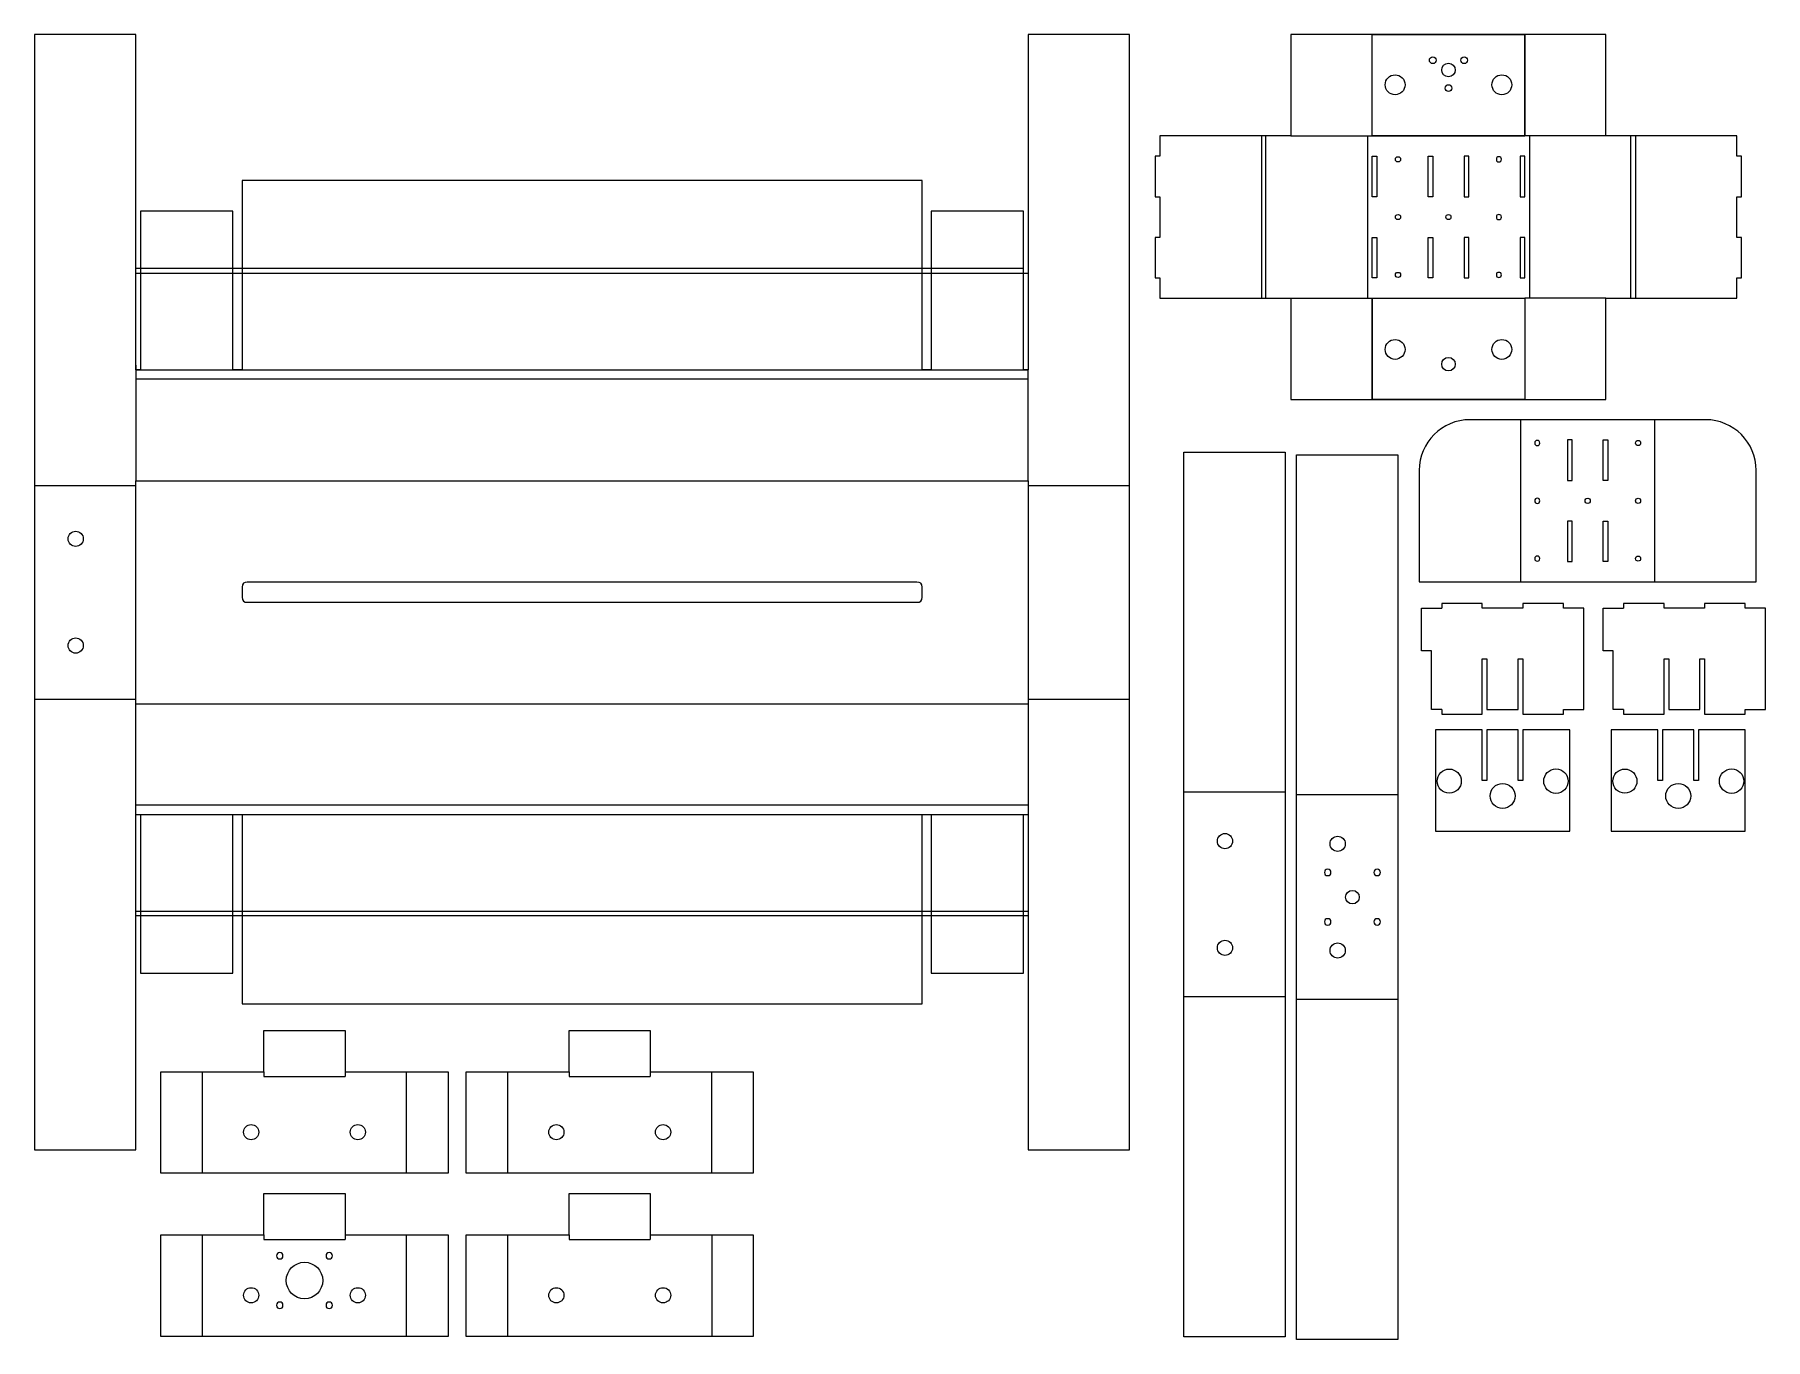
# Model space of a CAD drawing. Header units: millimetres. Extents: x -3740 to 1472, y -3901 to 3077.
# Drawn here: x 388 to 1472, y -11 to 806 of the extents above; entities that cross this region are included whole.
import ezdxf

# ---------------------------------------------------------------- set-up
doc = ezdxf.new("R2010")
doc.units = ezdxf.units.MM
doc.layers.get('0').update_dxf_attribs({"true_color": 0xe7f0ff})
doc.layers.add('DEFAULT', color=7, linetype='Continuous')

msp = doc.modelspace()

# ---------------------------------------------------------------- linework, layer by layer
for points in [[(1225.518, 806.031), (1321.276, 806.031), (1321.276, 742.531), (1225.518, 742.531)], [(1225.518, 640.931), (1321.276, 640.931), (1321.276, 577.431), (1225.518, 577.431)]]:
    msp.add_lwpolyline(points, close=True)
at = {"layer": 'DEFAULT', "color": 1}
for points in [[(1225.518, 742.531), (1225.518, 806.031)], [(1321.276, 742.531), (1321.276, 806.031)], [(1156.176, 742.531), (1156.176, 640.931)], [(1159.097, 640.931), (1159.097, 742.531)], [(1222.597, 742.531), (1222.597, 640.931)], [(1222.597, 742.531), (1261.943, 742.531)], [(1261.943, 742.531), (1321.276, 742.531)], [(1324.197, 742.531), (1324.197, 640.931)], [(1387.697, 640.931), (1387.697, 742.531)], [(1390.618, 742.531), (1390.618, 640.931)], [(1007.115, 659.473), (451.236, 659.473)], [(451.236, 656.552), (1010.036, 656.552)], [(1222.597, 640.931), (1261.943, 640.931)], [(1225.518, 640.931), (1225.518, 577.431)], [(1261.943, 640.931), (1321.276, 640.931)], [(1321.276, 640.931), (1321.276, 577.431)], [(451.236, 595.973), (1010.036, 595.973)], [(1010.036, 590.131), (451.236, 590.131)], [(1318.585, 564.82), (1318.585, 463.219)], [(1402.659, 463.219), (1402.659, 564.82)], [(387.736, 523.71), (451.236, 523.71)], [(451.236, 526.631), (1010.036, 526.631)], [(451.236, 386.931), (451.236, 526.631)], [(1010.036, 526.631), (1010.036, 386.931)], [(1010.036, 523.71), (1073.536, 523.71)], [(387.736, 389.852), (451.236, 389.852)], [(451.236, 386.931), (1010.036, 386.931)], [(1010.036, 389.852), (1073.536, 389.852)], [(1171.171, 331.45), (1107.671, 331.45)], [(1241.765, 329.761), (1178.265, 329.761)], [(1010.036, 323.43), (451.236, 323.43)], [(451.236, 317.588), (1010.036, 317.588)], [(451.236, 257.009), (1010.036, 257.009)], [(1010.036, 254.088), (451.236, 254.088)], [(1107.671, 203.434), (1171.171, 203.434)], [(1241.765, 201.745), (1178.265, 201.745)], [(492.775, 156.348), (492.775, 92.848)], [(531.384, 153.427), (582.184, 153.427)], [(620.792, 92.848), (620.792, 156.348)], [(683.974, 156.348), (683.974, 92.848)], [(722.582, 153.426), (773.382, 153.426)], [(811.99, 92.848), (811.99, 156.348)], [(492.776, 54.15), (492.776, -9.35)], [(531.384, 51.229), (582.184, 51.229)], [(620.792, -9.35), (620.792, 54.15)], [(683.975, 54.15), (683.975, -9.35)], [(722.583, 51.23), (773.382, 51.23)], [(811.99, 54.15), (811.99, -9.35)]]:
    msp.add_lwpolyline(points, dxfattribs=at)
at = {"layer": 'DEFAULT', "color": 5}
for points in [[(1174.718, 742.531), (1225.518, 742.531)], [(1372.076, 742.531), (1321.276, 742.531)], [(1225.518, 729.831), (1228.439, 729.831)], [(1225.518, 704.431), (1225.518, 729.831)], [(1228.439, 729.831), (1228.439, 704.431)], [(1260.697, 729.831), (1263.618, 729.831)], [(1260.697, 704.431), (1260.697, 729.831)], [(1263.618, 729.831), (1263.618, 704.431)], [(1283.176, 729.831), (1283.176, 704.431)], [(1286.097, 729.831), (1283.176, 729.831)], [(1286.097, 704.431), (1286.097, 729.831)], [(1318.356, 729.831), (1318.356, 704.431)], [(1318.356, 729.831), (1318.356, 704.431)], [(1321.276, 729.831), (1318.356, 729.831)], [(1321.276, 704.431), (1321.276, 729.831)], [(1228.439, 704.431), (1225.518, 704.431)], [(1263.618, 704.431), (1260.697, 704.431)], [(1283.176, 704.431), (1286.097, 704.431)], [(1318.356, 704.431), (1321.276, 704.431)], [(1225.518, 679.031), (1228.439, 679.031)], [(1225.518, 653.631), (1225.518, 679.031)], [(1228.439, 679.031), (1228.439, 653.631)], [(1260.697, 679.031), (1263.618, 679.031)], [(1260.697, 653.631), (1260.697, 679.031)], [(1263.618, 679.031), (1263.618, 653.631)], [(1283.176, 679.031), (1283.176, 653.631)], [(1286.097, 679.031), (1283.176, 679.031)], [(1286.097, 653.631), (1286.097, 679.031)], [(1318.356, 679.031), (1318.356, 653.631)], [(1321.276, 679.031), (1318.356, 679.031)], [(1321.276, 653.631), (1321.276, 679.031)], [(1228.439, 653.631), (1225.518, 653.631)], [(1263.618, 653.631), (1260.697, 653.631)], [(1283.176, 653.631), (1286.097, 653.631)], [(1318.356, 653.631), (1321.276, 653.631)], [(1174.718, 640.931), (1225.518, 640.931)], [(1372.076, 640.931), (1321.276, 640.931)], [(451.236, 598.894), (451.236, 595.973)], [(451.236, 595.973), (451.236, 526.631)], [(1010.036, 526.631), (1010.036, 595.973)], [(1318.585, 564.82), (1286.835, 564.82)], [(1402.659, 564.82), (1318.585, 564.82)], [(1434.409, 564.82), (1402.659, 564.82)], [(1107.671, 331.45), (1107.671, 544.43), (1171.171, 544.43)], [(1171.171, 544.43), (1171.171, 331.45)], [(1178.265, 329.761), (1178.265, 542.74), (1241.765, 542.74)], [(1241.765, 542.74), (1241.765, 329.761)], [(1350.843, 552.12), (1347.922, 552.12)], [(1347.922, 552.12), (1347.922, 526.72)], [(1350.843, 526.72), (1350.843, 552.12)], [(1370.401, 552.12), (1373.322, 552.12)], [(1370.401, 526.72), (1370.401, 552.12)], [(1373.322, 552.12), (1373.322, 526.72)], [(1255.085, 533.07), (1255.085, 463.219)], [(1466.159, 463.219), (1466.159, 533.07)], [(1347.922, 526.72), (1350.843, 526.72)], [(1373.322, 526.72), (1370.401, 526.72)], [(1350.843, 501.319), (1347.922, 501.319)], [(1347.922, 501.319), (1347.922, 475.919)], [(1350.843, 475.919), (1350.843, 501.319)], [(1370.401, 501.319), (1373.322, 501.319)], [(1370.401, 475.919), (1370.401, 501.319)], [(1373.322, 501.319), (1373.322, 475.919)], [(1347.922, 475.919), (1350.843, 475.919)], [(1373.322, 475.919), (1370.401, 475.919)], [(517.657, 459.956), (517.657, 453.606)], [(940.287, 463.131), (520.985, 463.131)], [(943.615, 453.606), (943.615, 459.956)], [(1255.085, 463.219), (1466.159, 463.219)], [(520.985, 450.431), (940.287, 450.431)], [(1256.51, 420.005), (1256.51, 446.706)], [(1256.51, 446.706), (1269.21, 446.706)], [(1269.21, 449.626), (1269.21, 446.706)], [(1294.61, 449.626), (1269.21, 449.626)], [(1294.61, 446.706), (1294.61, 449.626)], [(1320.01, 446.706), (1294.61, 446.706)], [(1320.01, 449.626), (1320.01, 446.706)], [(1345.41, 449.626), (1320.01, 449.626)], [(1345.41, 446.706), (1345.41, 449.626)], [(1358.11, 446.706), (1345.41, 446.706)], [(1358.11, 383.206), (1358.11, 446.706)], [(1370.323, 420.005), (1370.323, 446.706)], [(1370.323, 446.706), (1383.023, 446.706)], [(1383.023, 449.626), (1383.023, 446.706)], [(1408.423, 449.626), (1383.023, 449.626)], [(1408.423, 446.706), (1408.423, 449.626)], [(1433.823, 446.706), (1408.423, 446.706)], [(1433.823, 449.626), (1433.823, 446.706)], [(1459.223, 449.626), (1433.823, 449.626)], [(1459.223, 446.706), (1459.223, 449.626)], [(1471.923, 446.706), (1459.223, 446.706)], [(1471.923, 383.206), (1471.923, 446.706)], [(1262.86, 383.206), (1262.86, 420.005), (1256.51, 420.005)], [(1294.61, 383.206), (1294.61, 414.956)], [(1294.61, 414.956), (1297.531, 414.956)], [(1297.531, 414.956), (1297.531, 383.206)], [(1317.088, 414.956), (1320.01, 414.956)], [(1317.088, 383.206), (1317.088, 414.956)], [(1320.01, 414.956), (1320.01, 383.206)], [(1376.673, 383.206), (1376.673, 420.005), (1370.323, 420.005)], [(1408.423, 383.206), (1408.423, 414.956)], [(1408.423, 414.956), (1411.345, 414.956)], [(1411.345, 414.956), (1411.345, 383.206)], [(1430.903, 414.956), (1433.823, 414.956)], [(1430.903, 383.206), (1430.903, 414.956)], [(1433.823, 414.956), (1433.823, 383.206)], [(451.236, 317.588), (451.236, 386.931)], [(1010.036, 386.931), (1010.036, 317.588)], [(1269.21, 383.206), (1262.86, 383.206)], [(1269.21, 383.206), (1269.21, 380.285)], [(1269.21, 380.285), (1294.61, 380.285)], [(1294.61, 380.285), (1294.61, 383.206)], [(1297.531, 383.206), (1317.088, 383.206)], [(1320.01, 383.206), (1320.01, 380.285)], [(1320.01, 380.285), (1345.41, 380.285)], [(1345.41, 383.206), (1358.11, 383.206)], [(1345.41, 380.285), (1345.41, 383.206)], [(1383.023, 383.206), (1376.673, 383.206)], [(1383.023, 383.206), (1383.023, 380.285)], [(1383.023, 380.285), (1408.423, 380.285)], [(1408.423, 380.285), (1408.423, 383.206)], [(1411.345, 383.206), (1430.903, 383.206)], [(1433.823, 383.206), (1433.823, 380.285)], [(1433.823, 380.285), (1459.223, 380.285)], [(1459.223, 383.206), (1471.923, 383.206)], [(1459.223, 380.285), (1459.223, 383.206)], [(1107.671, 203.434), (1107.671, 331.45)], [(1171.171, 331.45), (1171.171, 203.434)], [(1178.265, 201.745), (1178.265, 329.761)], [(1241.765, 329.761), (1241.765, 201.745)], [(1171.171, -9.545), (1107.671, -9.545), (1107.671, 203.434)], [(1171.171, 203.434), (1171.171, -9.545)], [(1241.765, -11.234), (1178.265, -11.234), (1178.265, 201.745)], [(1241.765, 201.745), (1241.765, -11.234)], [(531.384, 156.348), (531.384, 182.256), (582.184, 182.256)], [(582.184, 182.256), (582.184, 156.348)], [(722.582, 156.348), (722.582, 182.256), (773.382, 182.256)], [(773.382, 182.256), (773.382, 156.348)], [(466.868, 156.348), (492.775, 156.348)], [(492.775, 92.848), (466.868, 92.848), (466.868, 156.348)], [(492.775, 156.348), (531.384, 156.348)], [(531.384, 156.348), (531.384, 153.427)], [(582.184, 156.348), (582.184, 153.427)], [(582.184, 156.348), (620.792, 156.348)], [(646.699, 156.348), (646.699, 92.848), (620.792, 92.848)], [(620.792, 156.348), (646.699, 156.348)], [(658.066, 156.348), (683.974, 156.348)], [(683.974, 92.848), (658.066, 92.848), (658.066, 156.348)], [(683.974, 156.348), (722.582, 156.348)], [(722.582, 156.348), (722.582, 153.426)], [(773.382, 156.348), (773.382, 153.426)], [(773.382, 156.348), (811.99, 156.348)], [(837.898, 156.348), (837.898, 92.848), (811.99, 92.848)], [(811.99, 156.348), (837.898, 156.348)], [(620.792, 92.848), (492.775, 92.848)], [(811.99, 92.848), (683.974, 92.848)], [(531.384, 54.15), (531.384, 80.058), (582.184, 80.058)], [(582.184, 80.058), (582.184, 54.15)], [(722.583, 54.15), (722.583, 80.058), (773.382, 80.058)], [(773.382, 80.058), (773.382, 54.15)], [(466.868, 54.15), (492.776, 54.15)], [(492.776, -9.35), (466.868, -9.35), (466.868, 54.15)], [(492.776, 54.15), (531.384, 54.15)], [(531.384, 54.15), (531.384, 51.229)], [(582.184, 54.15), (582.184, 51.229)], [(582.184, 54.15), (620.792, 54.15)], [(646.7, 54.15), (646.7, -9.35), (620.792, -9.35)], [(620.792, 54.15), (646.7, 54.15)], [(658.067, 54.15), (683.975, 54.15)], [(683.975, -9.35), (658.067, -9.35), (658.067, 54.15)], [(683.975, 54.15), (722.583, 54.15)], [(722.583, 54.15), (722.583, 51.23)], [(773.382, 54.15), (773.382, 51.23)], [(773.382, 54.15), (811.99, 54.15)], [(837.898, 54.15), (837.898, -9.35), (811.99, -9.35)], [(811.99, 54.15), (837.898, 54.15)], [(620.792, -9.35), (492.776, -9.35)], [(811.99, -9.35), (683.975, -9.35)]]:
    msp.add_lwpolyline(points, dxfattribs=at)
for points, knots in [([(949.457, 218.147), (949.457, 251.294), (949.457, 284.441), (949.457, 317.588), (947.51, 317.588), (945.563, 317.588), (943.615, 317.588), (943.615, 278.007), (943.615, 238.425), (943.615, 198.843), (801.629, 198.843), (659.643, 198.843), (517.657, 198.843), (517.657, 238.425), (517.657, 278.007), (517.657, 317.588), (515.71, 317.588), (513.762, 317.588), (511.815, 317.588), (511.815, 284.441), (511.815, 251.294), (511.815, 218.147), (492.596, 218.147), (473.376, 218.147), (454.157, 218.147), (454.157, 251.294), (454.157, 284.441), (454.157, 317.588), (453.183, 317.588), (452.21, 317.588), (451.236, 317.588), (451.236, 247.569), (451.236, 177.55), (451.236, 107.53), (430.069, 107.53), (408.902, 107.53), (387.736, 107.53), (387.736, 200.664), (387.736, 293.797), (387.736, 386.931), (387.736, 433.497), (387.736, 480.064), (387.736, 526.631), (387.736, 619.764), (387.736, 712.897), (387.736, 806.031), (408.902, 806.031), (430.069, 806.031), (451.236, 806.031), (451.236, 736.011), (451.236, 665.992), (451.236, 595.973), (452.21, 595.973), (453.183, 595.973), (454.157, 595.973), (454.157, 629.12), (454.157, 662.267), (454.157, 695.414), (473.376, 695.414), (492.596, 695.414), (511.815, 695.414), (511.815, 662.267), (511.815, 629.12), (511.815, 595.973), (513.762, 595.973), (515.71, 595.973), (517.657, 595.973), (517.657, 635.554), (517.657, 675.136), (517.657, 714.718), (659.643, 714.718), (801.629, 714.718), (943.615, 714.718), (943.615, 675.136), (943.615, 635.554), (943.615, 595.973), (945.563, 595.973), (947.51, 595.973), (949.457, 595.973), (949.457, 629.12), (949.457, 662.267), (949.457, 695.414), (968.677, 695.414), (987.896, 695.414), (1007.115, 695.414), (1007.115, 662.267), (1007.115, 629.12), (1007.115, 595.973), (1008.089, 595.973), (1009.063, 595.973), (1010.036, 595.973), (1010.036, 665.992), (1010.036, 736.011), (1010.036, 806.031), (1031.203, 806.031), (1052.369, 806.031), (1073.536, 806.031), (1073.536, 712.897), (1073.536, 619.764), (1073.536, 526.631), (1073.536, 480.064), (1073.536, 433.497), (1073.536, 386.931), (1073.536, 293.797), (1073.536, 200.664), (1073.536, 107.53), (1052.369, 107.53), (1031.203, 107.53), (1010.036, 107.53), (1010.036, 177.55), (1010.036, 247.569), (1010.036, 317.588), (1009.063, 317.588), (1008.089, 317.588), (1007.115, 317.588), (1007.115, 284.441), (1007.115, 251.294), (1007.115, 218.147), (987.896, 218.147), (968.677, 218.147), (949.457, 218.147)], [0, 0, 0, 0, 1, 1, 1, 2, 2, 2, 3, 3, 3, 4, 4, 4, 5, 5, 5, 6, 6, 6, 7, 7, 7, 8, 8, 8, 9, 9, 9, 10, 10, 10, 11, 11, 11, 12, 12, 12, 13, 13, 13, 14, 14, 14, 15, 15, 15, 16, 16, 16, 17, 17, 17, 18, 18, 18, 19, 19, 19, 20, 20, 20, 21, 21, 21, 22, 22, 22, 23, 23, 23, 24, 24, 24, 25, 25, 25, 26, 26, 26, 27, 27, 27, 28, 28, 28, 29, 29, 29, 30, 30, 30, 31, 31, 31, 32, 32, 32, 33, 33, 33, 34, 34, 34, 35, 35, 35, 36, 36, 36, 37, 37, 37, 38, 38, 38, 39, 39, 39, 40, 40, 40, 40]), ([(1174.718, 806.031), (1191.652, 806.031), (1208.585, 806.031), (1225.518, 806.031), (1257.437, 806.031), (1289.357, 806.031), (1321.276, 806.031), (1338.21, 806.031), (1355.143, 806.031), (1372.076, 806.031), (1372.076, 784.864), (1372.076, 763.697), (1372.076, 742.531), (1377.283, 742.531), (1382.49, 742.531), (1387.697, 742.531), (1388.671, 742.531), (1389.645, 742.531), (1390.618, 742.531), (1411.785, 742.531), (1432.952, 742.531), (1454.119, 742.531), (1454.119, 738.297), (1454.119, 734.064), (1454.119, 729.831), (1455.092, 729.831), (1456.066, 729.831), (1457.039, 729.831), (1457.039, 721.364), (1457.039, 712.897), (1457.039, 704.431), (1456.066, 704.431), (1455.092, 704.431), (1454.119, 704.431), (1454.119, 695.964), (1454.119, 687.497), (1454.119, 679.031), (1455.092, 679.031), (1456.066, 679.031), (1457.039, 679.031), (1457.039, 670.564), (1457.039, 662.097), (1457.039, 653.631), (1456.066, 653.631), (1455.092, 653.631), (1454.119, 653.631), (1454.119, 649.397), (1454.119, 645.164), (1454.119, 640.931), (1432.952, 640.931), (1411.785, 640.931), (1390.618, 640.931), (1389.645, 640.931), (1388.671, 640.931), (1387.697, 640.931), (1382.49, 640.931), (1377.283, 640.931), (1372.076, 640.931), (1372.076, 619.764), (1372.076, 598.598), (1372.076, 577.431), (1308.237, 577.431), (1244.399, 577.431), (1180.56, 577.431), (1178.613, 577.431), (1176.665, 577.431), (1174.718, 577.431), (1174.718, 598.598), (1174.718, 619.764), (1174.718, 640.931), (1169.511, 640.931), (1164.304, 640.931), (1159.097, 640.931), (1158.123, 640.931), (1157.15, 640.931), (1156.176, 640.931), (1135.009, 640.931), (1113.843, 640.931), (1092.676, 640.931), (1092.676, 645.164), (1092.676, 649.397), (1092.676, 653.631), (1091.702, 653.631), (1090.729, 653.631), (1089.755, 653.631), (1089.755, 662.097), (1089.755, 670.564), (1089.755, 679.031), (1090.729, 679.031), (1091.702, 679.031), (1092.676, 679.031), (1092.676, 687.497), (1092.676, 695.964), (1092.676, 704.431), (1091.702, 704.431), (1090.729, 704.431), (1089.755, 704.431), (1089.755, 712.897), (1089.755, 721.364), (1089.755, 729.831), (1090.729, 729.831), (1091.702, 729.831), (1092.676, 729.831), (1092.676, 734.064), (1092.676, 738.297), (1092.676, 742.531), (1113.843, 742.531), (1135.009, 742.531), (1156.176, 742.531), (1157.15, 742.531), (1158.123, 742.531), (1159.097, 742.531), (1164.304, 742.531), (1169.511, 742.531), (1174.718, 742.531), (1174.718, 763.697), (1174.718, 784.864), (1174.718, 806.031)], [0, 0, 0, 0, 1, 1, 1, 2, 2, 2, 3, 3, 3, 4, 4, 4, 5, 5, 5, 6, 6, 6, 7, 7, 7, 8, 8, 8, 9, 9, 9, 10, 10, 10, 11, 11, 11, 12, 12, 12, 13, 13, 13, 14, 14, 14, 15, 15, 15, 16, 16, 16, 17, 17, 17, 18, 18, 18, 19, 19, 19, 20, 20, 20, 21, 21, 21, 22, 22, 22, 23, 23, 23, 24, 24, 24, 25, 25, 25, 26, 26, 26, 27, 27, 27, 28, 28, 28, 29, 29, 29, 30, 30, 30, 31, 31, 31, 32, 32, 32, 33, 33, 33, 34, 34, 34, 35, 35, 35, 36, 36, 36, 37, 37, 37, 38, 38, 38, 39, 39, 39, 39]), ([(1261.453, 789.97), (1261.453, 788.812), (1262.391, 787.874), (1263.549, 787.874), (1264.706, 787.874), (1265.644, 788.812), (1265.644, 789.97), (1265.644, 791.127), (1264.706, 792.065), (1263.549, 792.065), (1262.391, 792.065), (1261.453, 791.127), (1261.453, 789.97), (1261.453, 789.97), (1261.453, 789.97), (1261.453, 789.97)], [0, 0, 0, 0, 1, 1, 1, 2, 2, 2, 3, 3, 3, 4, 4, 4, 5, 5, 5, 5]), ([(1281.15, 789.97), (1281.15, 788.812), (1282.088, 787.874), (1283.246, 787.874), (1284.403, 787.874), (1285.341, 788.812), (1285.341, 789.97), (1285.341, 791.127), (1284.403, 792.065), (1283.246, 792.065), (1282.088, 792.065), (1281.15, 791.127), (1281.15, 789.97), (1281.15, 789.97), (1281.15, 789.97), (1281.15, 789.97)], [0, 0, 0, 0, 1, 1, 1, 2, 2, 2, 3, 3, 3, 4, 4, 4, 5, 5, 5, 5]), ([(1233.748, 774.611), (1233.748, 771.174), (1236.534, 768.388), (1239.971, 768.388), (1243.408, 768.388), (1246.194, 771.174), (1246.194, 774.611), (1246.194, 778.048), (1243.408, 780.834), (1239.971, 780.834), (1236.534, 780.834), (1233.748, 778.048), (1233.748, 774.611), (1233.748, 774.611), (1233.748, 774.611), (1233.748, 774.611)], [0, 0, 0, 0, 1, 1, 1, 2, 2, 2, 3, 3, 3, 4, 4, 4, 5, 5, 5, 5]), ([(1269.143, 783.857), (1269.143, 781.507), (1271.048, 779.602), (1273.397, 779.602), (1275.747, 779.602), (1277.652, 781.507), (1277.652, 783.857), (1277.652, 786.206), (1275.747, 788.111), (1273.397, 788.111), (1271.048, 788.111), (1269.143, 786.206), (1269.143, 783.857), (1269.143, 783.857), (1269.143, 783.857), (1269.143, 783.857)], [0, 0, 0, 0, 1, 1, 1, 2, 2, 2, 3, 3, 3, 4, 4, 4, 5, 5, 5, 5]), ([(1300.601, 774.611), (1300.601, 771.174), (1303.387, 768.388), (1306.823, 768.388), (1310.26, 768.388), (1313.047, 771.174), (1313.047, 774.611), (1313.047, 778.048), (1310.26, 780.834), (1306.823, 780.834), (1303.387, 780.834), (1300.601, 778.048), (1300.601, 774.611), (1300.601, 774.611), (1300.601, 774.611), (1300.601, 774.611)], [0, 0, 0, 0, 1, 1, 1, 2, 2, 2, 3, 3, 3, 4, 4, 4, 5, 5, 5, 5]), ([(1271.302, 772.545), (1271.302, 771.388), (1272.24, 770.45), (1273.397, 770.45), (1274.554, 770.45), (1275.493, 771.388), (1275.493, 772.545), (1275.493, 773.703), (1274.554, 774.64), (1273.397, 774.64), (1272.24, 774.64), (1271.302, 773.703), (1271.302, 772.545), (1271.302, 772.545), (1271.302, 772.545), (1271.302, 772.545)], [0, 0, 0, 0, 1, 1, 1, 2, 2, 2, 3, 3, 3, 4, 4, 4, 5, 5, 5, 5]), ([(1243.4, 727.926), (1243.4, 728.984), (1242.871, 729.513), (1241.813, 729.513), (1240.755, 729.513), (1240.225, 728.984), (1240.225, 727.926), (1240.225, 726.867), (1240.755, 726.338), (1241.813, 726.338), (1242.871, 726.338), (1243.4, 726.867), (1243.4, 727.926)], [0, 0, 0, 0, 1, 1, 1, 2, 2, 2, 3, 3, 3, 4, 4, 4, 4]), ([(1303.394, 727.926), (1303.394, 728.984), (1303.923, 729.513), (1304.982, 729.513), (1306.04, 729.513), (1306.569, 728.984), (1306.569, 727.926), (1306.569, 726.867), (1306.04, 726.338), (1304.982, 726.338), (1303.923, 726.338), (1303.394, 726.867), (1303.394, 727.926)], [0, 0, 0, 0, 1, 1, 1, 2, 2, 2, 3, 3, 3, 4, 4, 4, 4]), ([(1243.4, 691.731), (1243.4, 692.789), (1242.871, 693.318), (1241.813, 693.318), (1240.755, 693.318), (1240.225, 692.789), (1240.225, 691.731), (1240.225, 690.672), (1240.755, 690.143), (1241.813, 690.143), (1242.871, 690.143), (1243.4, 690.672), (1243.4, 691.731)], [0, 0, 0, 0, 1, 1, 1, 2, 2, 2, 3, 3, 3, 4, 4, 4, 4]), ([(1274.985, 691.731), (1274.985, 692.789), (1274.455, 693.318), (1273.397, 693.318), (1272.339, 693.318), (1271.81, 692.789), (1271.81, 691.731), (1271.81, 690.672), (1272.339, 690.143), (1273.397, 690.143), (1274.455, 690.143), (1274.985, 690.672), (1274.985, 691.731)], [0, 0, 0, 0, 1, 1, 1, 2, 2, 2, 3, 3, 3, 4, 4, 4, 4]), ([(1303.394, 691.731), (1303.394, 692.789), (1303.923, 693.318), (1304.982, 693.318), (1306.04, 693.318), (1306.569, 692.789), (1306.569, 691.731), (1306.569, 690.672), (1306.04, 690.143), (1304.982, 690.143), (1303.923, 690.143), (1303.394, 690.672), (1303.394, 691.731)], [0, 0, 0, 0, 1, 1, 1, 2, 2, 2, 3, 3, 3, 4, 4, 4, 4]), ([(1243.4, 655.536), (1243.4, 656.594), (1242.871, 657.123), (1241.813, 657.123), (1240.755, 657.123), (1240.225, 656.594), (1240.225, 655.536), (1240.225, 654.478), (1240.755, 653.948), (1241.813, 653.948), (1242.871, 653.948), (1243.4, 654.478), (1243.4, 655.536)], [0, 0, 0, 0, 1, 1, 1, 2, 2, 2, 3, 3, 3, 4, 4, 4, 4]), ([(1303.394, 655.536), (1303.394, 656.594), (1303.923, 657.123), (1304.982, 657.123), (1306.04, 657.123), (1306.569, 656.594), (1306.569, 655.536), (1306.569, 654.478), (1306.04, 653.948), (1304.982, 653.948), (1303.923, 653.948), (1303.394, 654.478), (1303.394, 655.536)], [0, 0, 0, 0, 1, 1, 1, 2, 2, 2, 3, 3, 3, 4, 4, 4, 4]), ([(1233.748, 608.85), (1233.748, 605.413), (1236.534, 602.628), (1239.971, 602.628), (1243.408, 602.628), (1246.194, 605.413), (1246.194, 608.85), (1246.194, 612.288), (1243.408, 615.074), (1239.971, 615.074), (1236.534, 615.074), (1233.748, 612.288), (1233.748, 608.85), (1233.748, 608.85), (1233.748, 608.85), (1233.748, 608.85)], [0, 0, 0, 0, 1, 1, 1, 2, 2, 2, 3, 3, 3, 4, 4, 4, 5, 5, 5, 5]), ([(1300.601, 608.85), (1300.601, 605.413), (1303.387, 602.628), (1306.823, 602.628), (1310.26, 602.628), (1313.047, 605.413), (1313.047, 608.85), (1313.047, 612.288), (1310.26, 615.074), (1306.823, 615.074), (1303.387, 615.074), (1300.601, 612.288), (1300.601, 608.85), (1300.601, 608.85), (1300.601, 608.85), (1300.601, 608.85)], [0, 0, 0, 0, 1, 1, 1, 2, 2, 2, 3, 3, 3, 4, 4, 4, 5, 5, 5, 5]), ([(1269.143, 599.605), (1269.143, 597.255), (1271.048, 595.35), (1273.397, 595.35), (1275.747, 595.35), (1277.652, 597.255), (1277.652, 599.605), (1277.652, 601.955), (1275.747, 603.86), (1273.397, 603.86), (1271.048, 603.86), (1269.143, 601.955), (1269.143, 599.605), (1269.143, 599.605), (1269.143, 599.605), (1269.143, 599.605)], [0, 0, 0, 0, 1, 1, 1, 2, 2, 2, 3, 3, 3, 4, 4, 4, 5, 5, 5, 5]), ([(1330.626, 550.215), (1330.626, 549.156), (1330.096, 548.627), (1329.038, 548.627), (1327.98, 548.627), (1327.451, 549.156), (1327.451, 550.215), (1327.451, 551.273), (1327.98, 551.802), (1329.038, 551.802), (1330.096, 551.802), (1330.626, 551.273), (1330.626, 550.215)], [0, 0, 0, 0, 1, 1, 1, 2, 2, 2, 3, 3, 3, 4, 4, 4, 4]), ([(1390.618, 550.215), (1390.618, 549.156), (1391.148, 548.627), (1392.206, 548.627), (1393.264, 548.627), (1393.793, 549.156), (1393.793, 550.215), (1393.793, 551.273), (1393.264, 551.802), (1392.206, 551.802), (1391.148, 551.802), (1390.618, 551.273), (1390.618, 550.215)], [0, 0, 0, 0, 1, 1, 1, 2, 2, 2, 3, 3, 3, 4, 4, 4, 4]), ([(1330.626, 514.02), (1330.626, 512.961), (1330.096, 512.432), (1329.038, 512.432), (1327.98, 512.432), (1327.451, 512.961), (1327.451, 514.02), (1327.451, 515.078), (1327.98, 515.607), (1329.038, 515.607), (1330.096, 515.607), (1330.626, 515.078), (1330.626, 514.02)], [0, 0, 0, 0, 1, 1, 1, 2, 2, 2, 3, 3, 3, 4, 4, 4, 4]), ([(1359.035, 514.02), (1359.035, 512.961), (1359.564, 512.432), (1360.622, 512.432), (1361.68, 512.432), (1362.21, 512.961), (1362.21, 514.02), (1362.21, 515.078), (1361.68, 515.607), (1360.622, 515.607), (1359.564, 515.607), (1359.035, 515.078), (1359.035, 514.02)], [0, 0, 0, 0, 1, 1, 1, 2, 2, 2, 3, 3, 3, 4, 4, 4, 4]), ([(1390.618, 514.02), (1390.618, 512.961), (1391.148, 512.432), (1392.206, 512.432), (1393.264, 512.432), (1393.793, 512.961), (1393.793, 514.02), (1393.793, 515.078), (1393.264, 515.607), (1392.206, 515.607), (1391.148, 515.607), (1390.618, 515.078), (1390.618, 514.02)], [0, 0, 0, 0, 1, 1, 1, 2, 2, 2, 3, 3, 3, 4, 4, 4, 4]), ([(418.228, 490.207), (418.228, 492.837), (416.096, 494.969), (413.466, 494.969), (410.836, 494.969), (408.703, 492.837), (408.703, 490.207), (408.703, 487.577), (410.836, 485.444), (413.466, 485.444), (416.096, 485.444), (418.228, 487.577), (418.228, 490.207), (418.228, 490.207), (418.228, 490.207), (418.228, 490.207)], [0, 0, 0, 0, 1, 1, 1, 2, 2, 2, 3, 3, 3, 4, 4, 4, 5, 5, 5, 5]), ([(1330.626, 477.825), (1330.626, 476.766), (1330.096, 476.237), (1329.038, 476.237), (1327.98, 476.237), (1327.451, 476.766), (1327.451, 477.825), (1327.451, 478.883), (1327.98, 479.412), (1329.038, 479.412), (1330.096, 479.412), (1330.626, 478.883), (1330.626, 477.825)], [0, 0, 0, 0, 1, 1, 1, 2, 2, 2, 3, 3, 3, 4, 4, 4, 4]), ([(1390.618, 477.825), (1390.618, 476.766), (1391.148, 476.237), (1392.206, 476.237), (1393.264, 476.237), (1393.793, 476.766), (1393.793, 477.825), (1393.793, 478.883), (1393.264, 479.412), (1392.206, 479.412), (1391.148, 479.412), (1390.618, 478.883), (1390.618, 477.825)], [0, 0, 0, 0, 1, 1, 1, 2, 2, 2, 3, 3, 3, 4, 4, 4, 4]), ([(418.228, 423.354), (418.228, 425.985), (416.096, 428.117), (413.466, 428.117), (410.836, 428.117), (408.703, 425.985), (408.703, 423.354), (408.703, 420.724), (410.836, 418.592), (413.466, 418.592), (416.096, 418.592), (418.228, 420.724), (418.228, 423.354), (418.228, 423.354), (418.228, 423.354), (418.228, 423.354)], [0, 0, 0, 0, 1, 1, 1, 2, 2, 2, 3, 3, 3, 4, 4, 4, 5, 5, 5, 5]), ([(1294.61, 370.506), (1294.61, 359.922), (1294.61, 349.339), (1294.61, 338.755), (1295.583, 338.755), (1296.557, 338.755), (1297.531, 338.755), (1297.531, 349.339), (1297.531, 359.922), (1297.531, 370.506), (1304.05, 370.506), (1310.57, 370.506), (1317.088, 370.506), (1317.088, 359.922), (1317.088, 349.339), (1317.088, 338.755), (1318.062, 338.755), (1319.036, 338.755), (1320.01, 338.755), (1320.01, 349.339), (1320.01, 359.922), (1320.01, 370.506), (1330.762, 370.506), (1340.541, 370.506), (1349.347, 370.506), (1349.347, 349.339), (1349.347, 328.172), (1349.347, 307.005), (1321.322, 307.005), (1293.297, 307.005), (1265.273, 307.005), (1265.273, 328.172), (1265.273, 349.339), (1265.273, 370.506), (1274.078, 370.506), (1283.857, 370.506), (1294.61, 370.506)], [0, 0, 0, 0, 1, 1, 1, 2, 2, 2, 3, 3, 3, 4, 4, 4, 5, 5, 5, 6, 6, 6, 7, 7, 7, 8, 8, 8, 9, 9, 9, 10, 10, 10, 11, 11, 11, 12, 12, 12, 12]), ([(1404.624, 370.506), (1404.624, 359.922), (1404.624, 349.339), (1404.624, 338.755), (1405.597, 338.755), (1406.571, 338.755), (1407.544, 338.755), (1407.544, 349.339), (1407.544, 359.922), (1407.544, 370.506), (1414.064, 370.506), (1420.583, 370.506), (1427.103, 370.506), (1427.103, 359.922), (1427.103, 349.339), (1427.103, 338.755), (1428.076, 338.755), (1429.05, 338.755), (1430.024, 338.755), (1430.024, 349.339), (1430.024, 359.922), (1430.024, 370.506), (1440.776, 370.506), (1450.556, 370.506), (1459.361, 370.506), (1459.361, 349.339), (1459.361, 328.172), (1459.361, 307.005), (1431.336, 307.005), (1403.311, 307.005), (1375.286, 307.005), (1375.286, 328.172), (1375.286, 349.339), (1375.286, 370.506), (1384.092, 370.506), (1393.871, 370.506), (1404.624, 370.506)], [0, 0, 0, 0, 1, 1, 1, 2, 2, 2, 3, 3, 3, 4, 4, 4, 5, 5, 5, 6, 6, 6, 7, 7, 7, 8, 8, 8, 9, 9, 9, 10, 10, 10, 11, 11, 11, 12, 12, 12, 12]), ([(1281.445, 338.425), (1281.445, 342.602), (1278.06, 345.987), (1273.884, 345.987), (1269.707, 345.987), (1266.321, 342.602), (1266.321, 338.425), (1266.321, 334.249), (1269.707, 330.863), (1273.884, 330.863), (1278.06, 330.863), (1281.445, 334.249), (1281.445, 338.425), (1281.445, 338.425), (1281.445, 338.425), (1281.445, 338.425)], [0, 0, 0, 0, 1, 1, 1, 2, 2, 2, 3, 3, 3, 4, 4, 4, 5, 5, 5, 5]), ([(1315.132, 329.18), (1315.132, 333.5), (1311.63, 337.002), (1307.31, 337.002), (1302.989, 337.002), (1299.487, 333.5), (1299.487, 329.18), (1299.487, 324.86), (1302.989, 321.357), (1307.31, 321.357), (1311.63, 321.357), (1315.132, 324.86), (1315.132, 329.18), (1315.132, 329.18), (1315.132, 329.18), (1315.132, 329.18)], [0, 0, 0, 0, 1, 1, 1, 2, 2, 2, 3, 3, 3, 4, 4, 4, 5, 5, 5, 5]), ([(1348.388, 338.425), (1348.388, 342.652), (1344.962, 346.078), (1340.736, 346.078), (1336.51, 346.078), (1333.084, 342.652), (1333.084, 338.425), (1333.084, 334.199), (1336.51, 330.773), (1340.736, 330.773), (1344.962, 330.773), (1348.388, 334.199), (1348.388, 338.425), (1348.388, 338.425), (1348.388, 338.425), (1348.388, 338.425)], [0, 0, 0, 0, 1, 1, 1, 2, 2, 2, 3, 3, 3, 4, 4, 4, 5, 5, 5, 5]), ([(1391.459, 338.425), (1391.459, 342.602), (1388.073, 345.987), (1383.897, 345.987), (1379.721, 345.987), (1376.335, 342.602), (1376.335, 338.425), (1376.335, 334.249), (1379.721, 330.863), (1383.897, 330.863), (1388.073, 330.863), (1391.459, 334.249), (1391.459, 338.425), (1391.459, 338.425), (1391.459, 338.425), (1391.459, 338.425)], [0, 0, 0, 0, 1, 1, 1, 2, 2, 2, 3, 3, 3, 4, 4, 4, 5, 5, 5, 5]), ([(1425.146, 329.18), (1425.146, 333.5), (1421.644, 337.002), (1417.324, 337.002), (1413.003, 337.002), (1409.501, 333.5), (1409.501, 329.18), (1409.501, 324.86), (1413.003, 321.357), (1417.324, 321.357), (1421.644, 321.357), (1425.146, 324.86), (1425.146, 329.18), (1425.146, 329.18), (1425.146, 329.18), (1425.146, 329.18)], [0, 0, 0, 0, 1, 1, 1, 2, 2, 2, 3, 3, 3, 4, 4, 4, 5, 5, 5, 5]), ([(1458.402, 338.425), (1458.402, 342.652), (1454.976, 346.078), (1450.75, 346.078), (1446.524, 346.078), (1443.098, 342.652), (1443.098, 338.425), (1443.098, 334.199), (1446.524, 330.773), (1450.75, 330.773), (1454.976, 330.773), (1458.402, 334.199), (1458.402, 338.425), (1458.402, 338.425), (1458.402, 338.425), (1458.402, 338.425)], [0, 0, 0, 0, 1, 1, 1, 2, 2, 2, 3, 3, 3, 4, 4, 4, 5, 5, 5, 5]), ([(1133.401, 305.631), (1130.771, 305.631), (1128.639, 303.499), (1128.639, 300.869), (1128.639, 298.239), (1130.771, 296.106), (1133.401, 296.106), (1136.032, 296.106), (1138.164, 298.239), (1138.164, 300.869), (1138.164, 303.499), (1136.032, 305.631), (1133.401, 305.631), (1133.401, 305.631), (1133.401, 305.631), (1133.401, 305.631)], [0, 0, 0, 0, 1, 1, 1, 2, 2, 2, 3, 3, 3, 4, 4, 4, 5, 5, 5, 5]), ([(1203.996, 303.942), (1201.365, 303.942), (1199.233, 301.81), (1199.233, 299.179), (1199.233, 296.549), (1201.365, 294.417), (1203.996, 294.417), (1206.626, 294.417), (1208.758, 296.549), (1208.758, 299.179), (1208.758, 301.81), (1206.626, 303.942), (1203.996, 303.942), (1203.996, 303.942), (1203.996, 303.942), (1203.996, 303.942)], [0, 0, 0, 0, 1, 1, 1, 2, 2, 2, 3, 3, 3, 4, 4, 4, 5, 5, 5, 5]), ([(1195.741, 281.253), (1195.741, 282.586), (1196.408, 283.253), (1197.741, 283.253), (1199.074, 283.253), (1199.741, 282.586), (1199.741, 281.253), (1199.741, 279.92), (1199.074, 279.253), (1197.741, 279.253), (1196.408, 279.253), (1195.741, 279.92), (1195.741, 281.253)], [0, 0, 0, 0, 1, 1, 1, 2, 2, 2, 3, 3, 3, 4, 4, 4, 4]), ([(1226.741, 281.253), (1226.741, 282.586), (1227.408, 283.253), (1228.741, 283.253), (1230.074, 283.253), (1230.741, 282.586), (1230.741, 281.253), (1230.741, 279.92), (1230.074, 279.253), (1228.741, 279.253), (1227.408, 279.253), (1226.741, 279.92), (1226.741, 281.253)], [0, 0, 0, 0, 1, 1, 1, 2, 2, 2, 3, 3, 3, 4, 4, 4, 4]), ([(1213.241, 270.008), (1210.891, 270.008), (1208.987, 268.103), (1208.987, 265.753), (1208.987, 263.403), (1210.891, 261.499), (1213.241, 261.499), (1215.591, 261.499), (1217.496, 263.403), (1217.496, 265.753), (1217.496, 268.103), (1215.591, 270.008), (1213.241, 270.008), (1213.241, 270.008), (1213.241, 270.008), (1213.241, 270.008)], [0, 0, 0, 0, 1, 1, 1, 2, 2, 2, 3, 3, 3, 4, 4, 4, 5, 5, 5, 5]), ([(1195.741, 250.253), (1195.741, 251.586), (1196.408, 252.253), (1197.741, 252.253), (1199.074, 252.253), (1199.741, 251.586), (1199.741, 250.253), (1199.741, 248.92), (1199.074, 248.253), (1197.741, 248.253), (1196.408, 248.253), (1195.741, 248.92), (1195.741, 250.253)], [0, 0, 0, 0, 1, 1, 1, 2, 2, 2, 3, 3, 3, 4, 4, 4, 4]), ([(1226.741, 250.253), (1226.741, 251.586), (1227.408, 252.253), (1228.741, 252.253), (1230.074, 252.253), (1230.741, 251.586), (1230.741, 250.253), (1230.741, 248.92), (1230.074, 248.253), (1228.741, 248.253), (1227.408, 248.253), (1226.741, 248.92), (1226.741, 250.253)], [0, 0, 0, 0, 1, 1, 1, 2, 2, 2, 3, 3, 3, 4, 4, 4, 4]), ([(1133.401, 238.779), (1130.771, 238.779), (1128.639, 236.646), (1128.639, 234.016), (1128.639, 231.386), (1130.771, 229.254), (1133.401, 229.254), (1136.032, 229.254), (1138.164, 231.386), (1138.164, 234.016), (1138.164, 236.646), (1136.032, 238.779), (1133.401, 238.779), (1133.401, 238.779), (1133.401, 238.779), (1133.401, 238.779)], [0, 0, 0, 0, 1, 1, 1, 2, 2, 2, 3, 3, 3, 4, 4, 4, 5, 5, 5, 5]), ([(1203.996, 237.089), (1201.365, 237.089), (1199.233, 234.957), (1199.233, 232.327), (1199.233, 229.696), (1201.365, 227.564), (1203.996, 227.564), (1206.626, 227.564), (1208.758, 229.696), (1208.758, 232.327), (1208.758, 234.957), (1206.626, 237.089), (1203.996, 237.089), (1203.996, 237.089), (1203.996, 237.089), (1203.996, 237.089)], [0, 0, 0, 0, 1, 1, 1, 2, 2, 2, 3, 3, 3, 4, 4, 4, 5, 5, 5, 5]), ([(518.595, 118.578), (518.595, 115.947), (520.727, 113.815), (523.358, 113.815), (525.987, 113.815), (528.12, 115.947), (528.12, 118.578), (528.12, 121.208), (525.987, 123.34), (523.358, 123.34), (520.727, 123.34), (518.595, 121.208), (518.595, 118.578), (518.595, 118.578), (518.595, 118.578), (518.595, 118.578)], [0, 0, 0, 0, 1, 1, 1, 2, 2, 2, 3, 3, 3, 4, 4, 4, 5, 5, 5, 5]), ([(585.448, 118.578), (585.448, 115.947), (587.58, 113.815), (590.21, 113.815), (592.84, 113.815), (594.973, 115.947), (594.973, 118.578), (594.973, 121.208), (592.84, 123.34), (590.21, 123.34), (587.58, 123.34), (585.448, 121.208), (585.448, 118.578), (585.448, 118.578), (585.448, 118.578), (585.448, 118.578)], [0, 0, 0, 0, 1, 1, 1, 2, 2, 2, 3, 3, 3, 4, 4, 4, 5, 5, 5, 5]), ([(719.318, 118.578), (719.318, 121.208), (717.186, 123.34), (714.556, 123.34), (711.925, 123.34), (709.793, 121.208), (709.793, 118.578), (709.793, 115.948), (711.925, 113.815), (714.556, 113.815), (717.186, 113.815), (719.318, 115.948), (719.318, 118.578), (719.318, 118.578), (719.318, 118.578), (719.318, 118.578)], [0, 0, 0, 0, 1, 1, 1, 2, 2, 2, 3, 3, 3, 4, 4, 4, 5, 5, 5, 5]), ([(786.171, 118.578), (786.171, 121.208), (784.039, 123.34), (781.409, 123.34), (778.778, 123.34), (776.646, 121.208), (776.646, 118.578), (776.646, 115.948), (778.778, 113.815), (781.409, 113.815), (784.039, 113.815), (786.171, 115.948), (786.171, 118.578), (786.171, 118.578), (786.171, 118.578), (786.171, 118.578)], [0, 0, 0, 0, 1, 1, 1, 2, 2, 2, 3, 3, 3, 4, 4, 4, 5, 5, 5, 5]), ([(541.284, 39.126), (539.951, 39.126), (539.284, 39.793), (539.284, 41.126), (539.284, 42.459), (539.951, 43.126), (541.284, 43.126), (542.617, 43.126), (543.284, 42.459), (543.284, 41.126), (543.284, 39.793), (542.617, 39.126), (541.284, 39.126)], [0, 0, 0, 0, 1, 1, 1, 2, 2, 2, 3, 3, 3, 4, 4, 4, 4]), ([(568.214, 25.626), (568.214, 31.939), (563.097, 37.056), (556.784, 37.056), (550.471, 37.056), (545.354, 31.939), (545.354, 25.626), (545.354, 19.313), (550.471, 14.196), (556.784, 14.196), (563.097, 14.196), (568.214, 19.313), (568.214, 25.626), (568.214, 25.626), (568.214, 25.626), (568.214, 25.626)], [0, 0, 0, 0, 1, 1, 1, 2, 2, 2, 3, 3, 3, 4, 4, 4, 5, 5, 5, 5]), ([(572.284, 39.126), (570.951, 39.126), (570.284, 39.793), (570.284, 41.126), (570.284, 42.459), (570.951, 43.126), (572.284, 43.126), (573.617, 43.126), (574.284, 42.459), (574.284, 41.126), (574.284, 39.793), (573.617, 39.126), (572.284, 39.126)], [0, 0, 0, 0, 1, 1, 1, 2, 2, 2, 3, 3, 3, 4, 4, 4, 4]), ([(528.12, 16.381), (528.12, 19.011), (525.988, 21.143), (523.358, 21.143), (520.727, 21.143), (518.595, 19.011), (518.595, 16.381), (518.595, 13.75), (520.727, 11.618), (523.358, 11.618), (525.988, 11.618), (528.12, 13.75), (528.12, 16.381), (528.12, 16.381), (528.12, 16.381), (528.12, 16.381)], [0, 0, 0, 0, 1, 1, 1, 2, 2, 2, 3, 3, 3, 4, 4, 4, 5, 5, 5, 5]), ([(541.284, 8.126), (539.951, 8.126), (539.284, 8.793), (539.284, 10.126), (539.284, 11.459), (539.951, 12.126), (541.284, 12.126), (542.617, 12.126), (543.284, 11.459), (543.284, 10.126), (543.284, 8.793), (542.617, 8.126), (541.284, 8.126)], [0, 0, 0, 0, 1, 1, 1, 2, 2, 2, 3, 3, 3, 4, 4, 4, 4]), ([(572.284, 8.126), (570.951, 8.126), (570.284, 8.793), (570.284, 10.126), (570.284, 11.459), (570.951, 12.126), (572.284, 12.126), (573.617, 12.126), (574.284, 11.459), (574.284, 10.126), (574.284, 8.793), (573.617, 8.126), (572.284, 8.126)], [0, 0, 0, 0, 1, 1, 1, 2, 2, 2, 3, 3, 3, 4, 4, 4, 4]), ([(594.973, 16.381), (594.973, 19.011), (592.841, 21.143), (590.21, 21.143), (587.58, 21.143), (585.448, 19.011), (585.448, 16.381), (585.448, 13.75), (587.58, 11.618), (590.21, 11.618), (592.841, 11.618), (594.973, 13.75), (594.973, 16.381), (594.973, 16.381), (594.973, 16.381), (594.973, 16.381)], [0, 0, 0, 0, 1, 1, 1, 2, 2, 2, 3, 3, 3, 4, 4, 4, 5, 5, 5, 5]), ([(709.794, 16.381), (709.794, 13.75), (711.926, 11.618), (714.556, 11.618), (717.186, 11.618), (719.319, 13.75), (719.319, 16.381), (719.319, 19.011), (717.186, 21.143), (714.556, 21.143), (711.926, 21.143), (709.794, 19.011), (709.794, 16.381), (709.794, 16.381), (709.794, 16.381), (709.794, 16.381)], [0, 0, 0, 0, 1, 1, 1, 2, 2, 2, 3, 3, 3, 4, 4, 4, 5, 5, 5, 5]), ([(776.646, 16.381), (776.646, 13.75), (778.778, 11.618), (781.409, 11.618), (784.039, 11.618), (786.171, 13.75), (786.171, 16.381), (786.171, 19.011), (784.039, 21.143), (781.409, 21.143), (778.778, 21.143), (776.646, 19.011), (776.646, 16.381), (776.646, 16.381), (776.646, 16.381), (776.646, 16.381)], [0, 0, 0, 0, 1, 1, 1, 2, 2, 2, 3, 3, 3, 4, 4, 4, 5, 5, 5, 5])]:
    msp.add_open_spline(points, degree=3, knots=knots, dxfattribs=at)
for points in [[(1286.835, 564.82), (1269.3, 564.82), (1255.085, 550.605), (1255.085, 533.07)], [(1466.159, 533.07), (1466.159, 550.605), (1451.944, 564.82), (1434.409, 564.82)], [(520.985, 463.131), (518.766, 463.131), (517.657, 462.072), (517.657, 459.956)], [(943.615, 459.956), (943.615, 462.072), (942.506, 463.131), (940.287, 463.131)], [(517.657, 453.606), (517.657, 451.489), (518.766, 450.431), (520.985, 450.431)], [(940.287, 450.431), (942.506, 450.431), (943.615, 451.489), (943.615, 453.606)]]:
    msp.add_open_spline(points, degree=3, dxfattribs=at)

doc.saveas('drawing.dxf')
